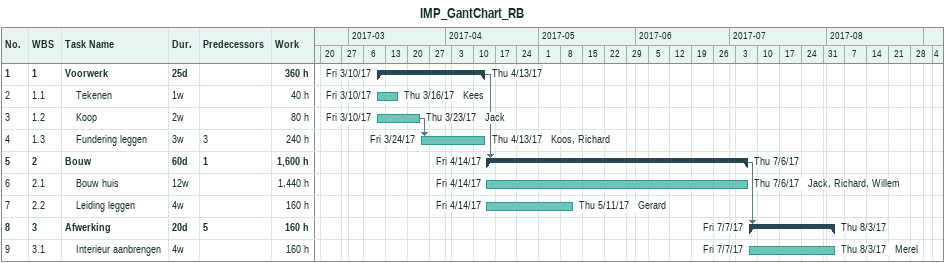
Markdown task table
IMP_GantChart_RB

| ID | WBS | Task | Duration | Start | Finish | Predecessors | Resources | Work (h) |
|---|---|---|---|---|---|---|---|---|
| 1 | 1 | **Voorwerk** | 25d | 2017-03-10 | 2017-04-13 |  |  | 360 |
| 2 | 1.1 | Tekenen | 1w | 2017-03-10 | 2017-03-16 |  | Kees | 40 |
| 3 | 1.2 | Koop | 2w | 2017-03-10 | 2017-03-23 |  | Jack | 80 |
| 4 | 1.3 | Fundering leggen | 3w | 2017-03-24 | 2017-04-13 | 3 | Koos, Richard | 240 |
| 5 | 2 | **Bouw** | 60d | 2017-04-14 | 2017-07-06 | 1 |  | 1600 |
| 6 | 2.1 | Bouw huis | 12w | 2017-04-14 | 2017-07-06 |  | Jack, Richard, Willem | 1440 |
| 7 | 2.2 | Leiding leggen | 4w | 2017-04-14 | 2017-05-11 |  | Gerard | 160 |
| 8 | 3 | **Afwerking** | 20d | 2017-07-07 | 2017-08-03 | 5 |  | 160 |
| 9 | 3.1 | Interieur aanbrengen | 4w | 2017-07-07 | 2017-08-03 |  | Merel | 160 |
